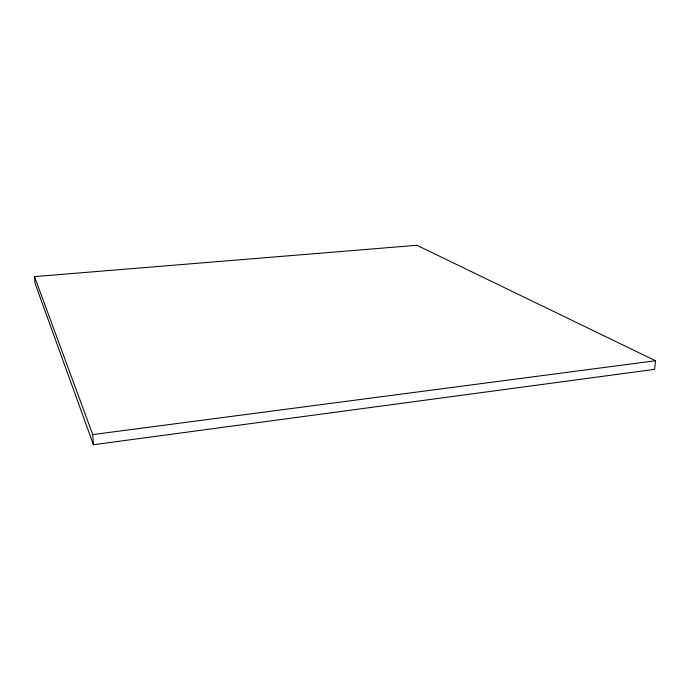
<?xml version="1.0" encoding="UTF-8"?>
<svg xmlns="http://www.w3.org/2000/svg" width="690" height="690" viewBox="0 0 690 690"><rect width="100%" height="100%" fill="white"/><g stroke="black" fill="none" stroke-linecap="round" stroke-linejoin="round"><path stroke-width="1.03" d="M655.5 360.749L654.62 369.348L93.417 444.722L35.043 283.262L34.5 276.612L416.907 245.278L655.5 360.749L92.736 434.596L34.5 276.612M92.736 434.596L93.417 444.722"/></g></svg>
